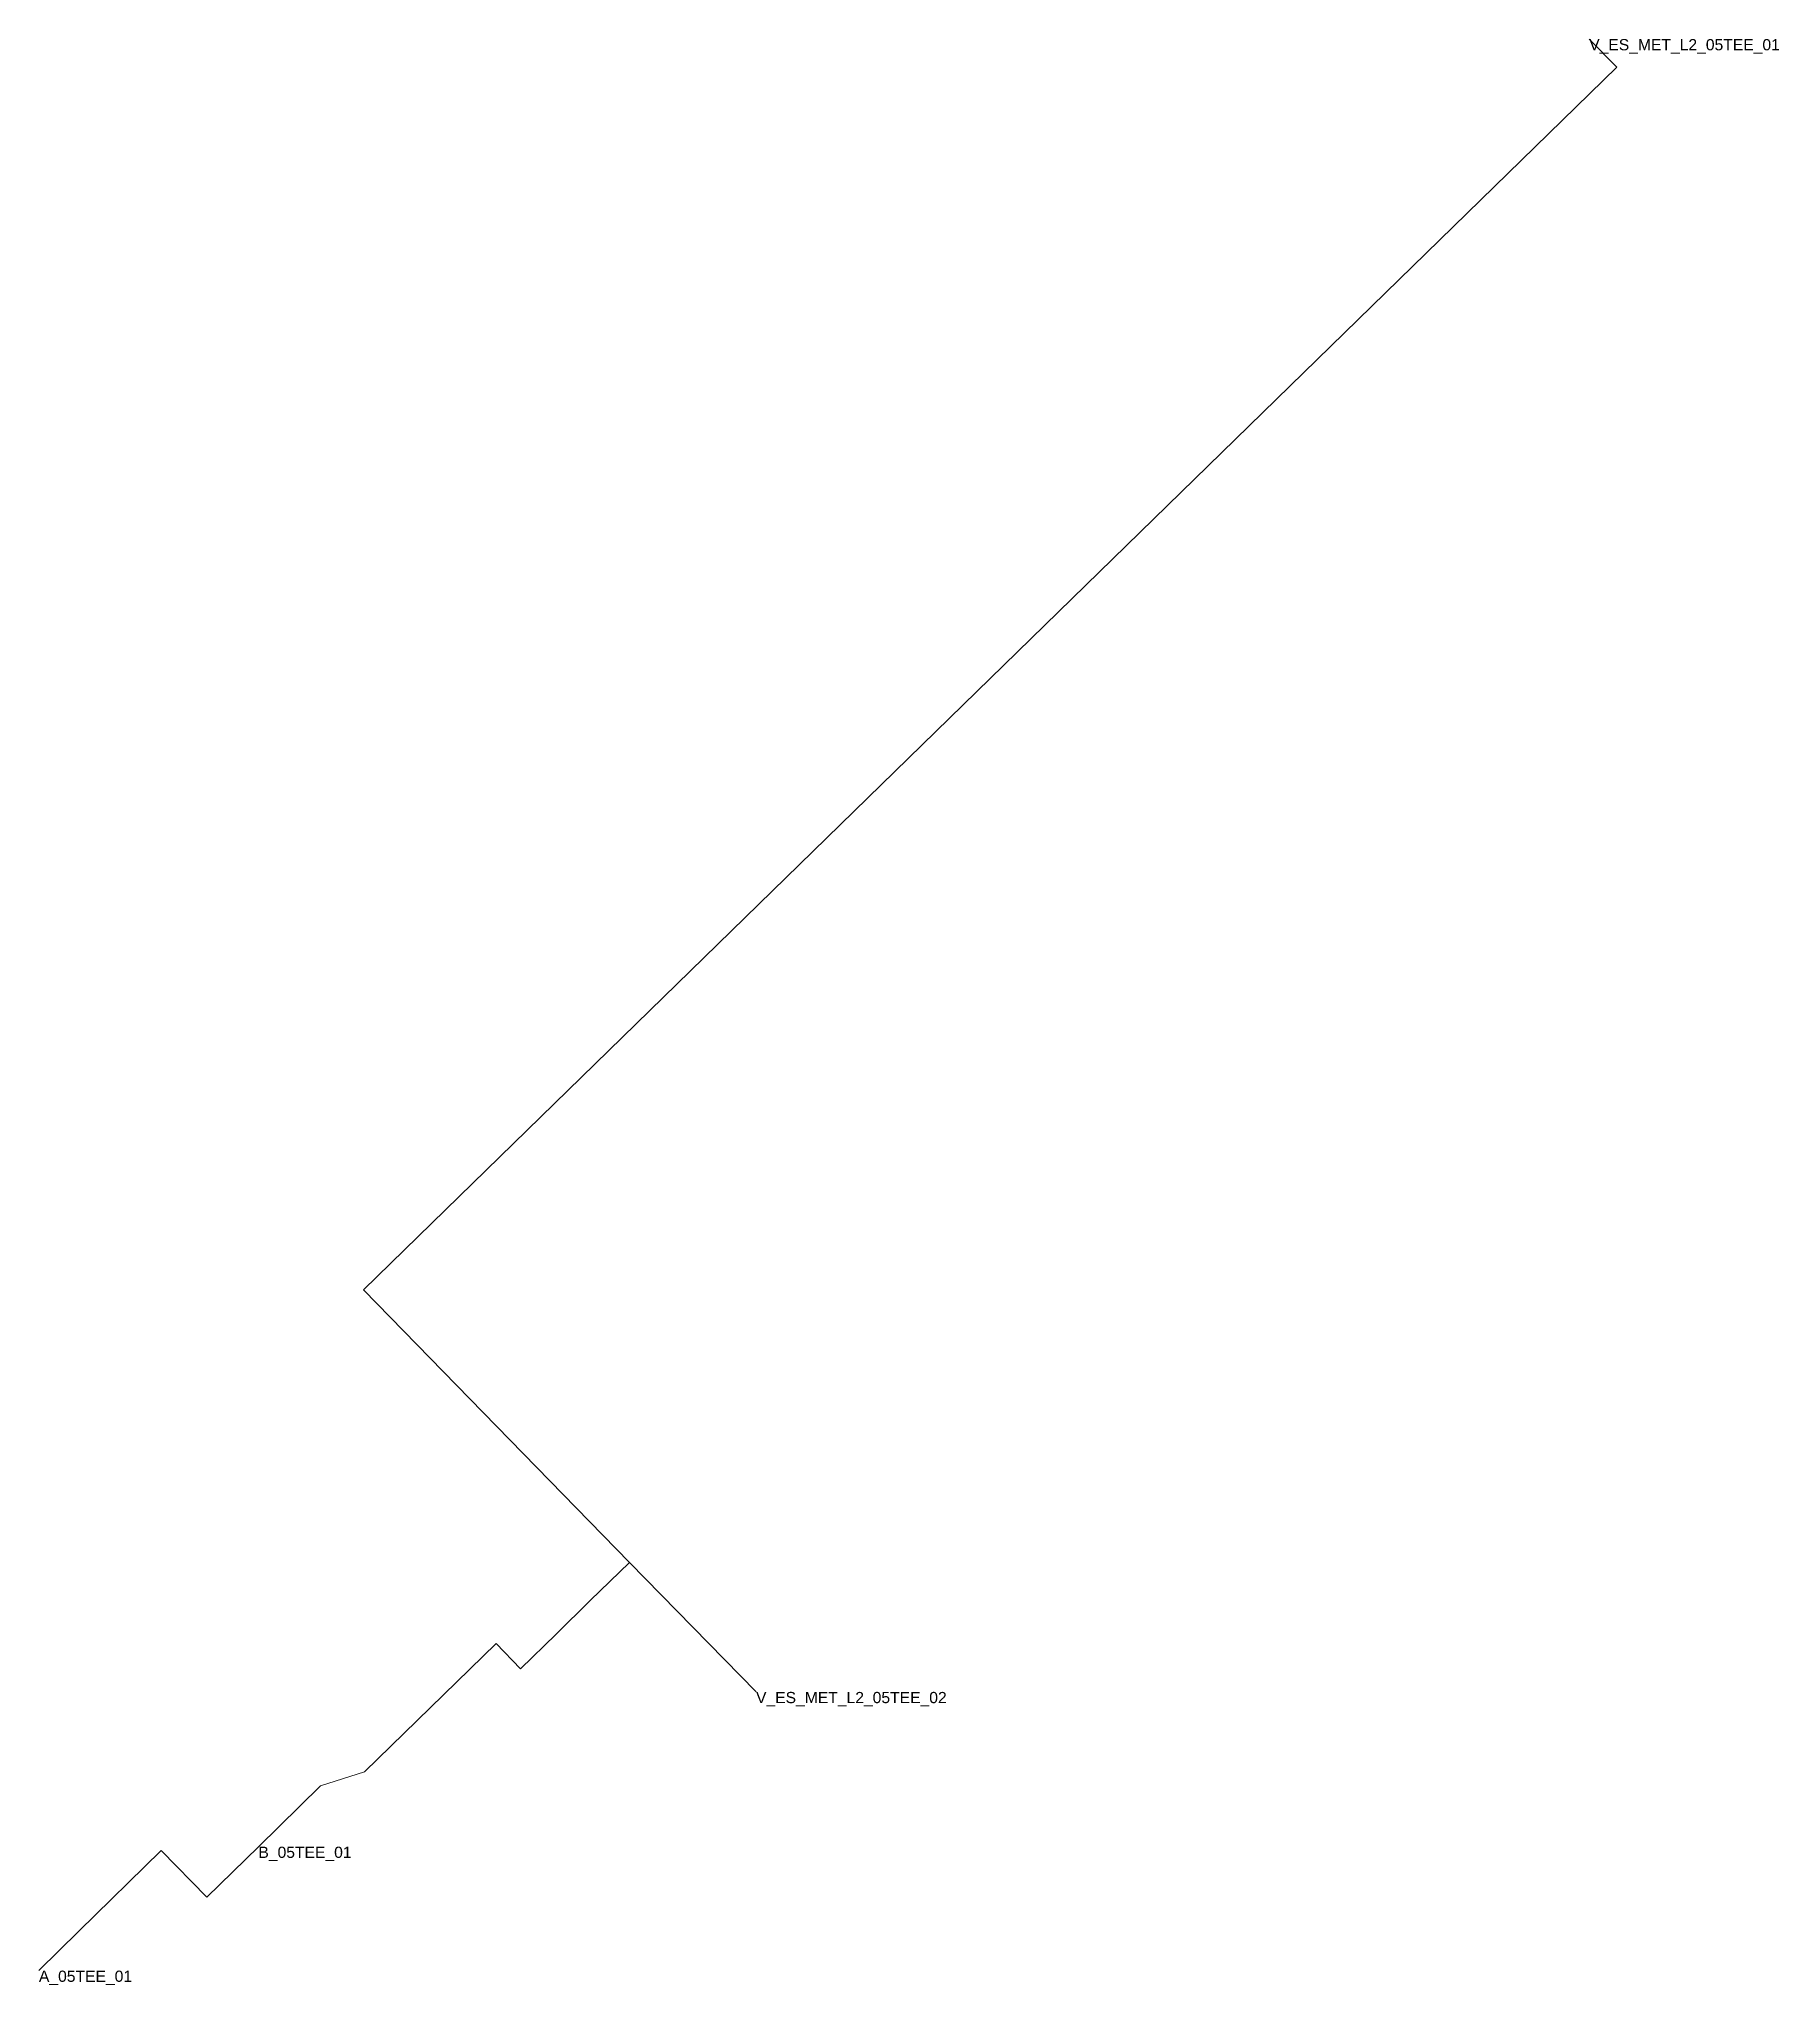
# Model space of a CAD drawing. Header units: metres. Extents: x 431029.3 to 431106.9, y 4582875.3 to 4582962.1.
import ezdxf
from ezdxf.enums import TextEntityAlignment as Align

# ---------------------------------------------------------------- set-up
doc = ezdxf.new("R2010")
doc.units = ezdxf.units.M
doc.header["$MEASUREMENT"] = 0
for name, color, linetype, lineweight, true_color in [('01_A_AccesTren_t', 40, 'Continuous', 0, 0xffd600), ('01_C_AccesExt_t', 251, 'Continuous', 0, 0x646464), ('01_I_Ascensor_l', 251, 'Continuous', 0, 0x646464), ('01_I_BarreraTarifaria_t', 251, 'Continuous', 0, 0x646464), ('01_I_Horitzontal_l', 251, 'Continuous', 0, 0x646464)]:
    doc.layers.add(name, color=color, linetype=linetype, lineweight=lineweight, true_color=true_color)
doc.styles.add('Style-Arial', font='arial.ttf')

msp = doc.modelspace()

# ---------------------------------------------------------------- linework, layer by layer
at = {"layer": '01_I_Ascensor_l'}
for p, q in [((431052.386316, 4582890.922615, -10), (431053.903329, 4582892.420106, -20)), ((431031.097182, 4582877.672756, -10), (431029.316666, 4582875.906767))]:
    msp.add_line(p, q, dxfattribs=at)
at = {"layer": '01_I_Horitzontal_l'}
for p, q in [((431053.903329, 4582892.420106, -20), (431055.653897, 4582894.106776, -20)), ((431055.653897, 4582894.106776, -20), (431061.299073, 4582888.338451, -20))]:
    msp.add_line(p, q, dxfattribs=at)
at = {"layer": '01_I_Horitzontal_l', "flags": 128}
for points, elevation in [([(431055.653897, 4582894.106776), (431043.785569, 4582906.271507), (431099.685934, 4582960.80982), (431098.458038, 4582962.066221)], -20), ([(431039.105511, 4582881.435969), (431041.881495, 4582884.147979), (431043.841343, 4582884.776252), (431049.705604, 4582890.495442), (431050.798654, 4582889.374666), (431052.386316, 4582890.922615)], -10), ([(431031.097182, 4582877.672756), (431034.768691, 4582881.259655), (431036.798421, 4582879.182046), (431039.105511, 4582881.435969)], -10)]:
    msp.add_lwpolyline(points, dxfattribs=dict(at, elevation=elevation))

# ---------------------------------------------------------------- texts
at = {"layer": '01_A_AccesTren_t', "style": 'Style-Arial'}
for s, p in [('V_ES_MET_L2_05TEE_01', (431098.458038, 4582962.066221, -20)), ('V_ES_MET_L2_05TEE_02', (431061.299073, 4582888.338451, -20))]:
    msp.add_text(s, height=0.5, dxfattribs=at).set_placement(p, align=Align.TOP_LEFT)
at = {"layer": '01_C_AccesExt_t', "style": 'Style-Arial'}
msp.add_text('A_05TEE_01', height=0.5, dxfattribs=at).set_placement((431029.316666, 4582875.906767), align=Align.TOP_LEFT)
at = {"layer": '01_I_BarreraTarifaria_t', "style": 'Style-Arial'}
msp.add_text('B_05TEE_01', height=0.5, dxfattribs=at).set_placement((431039.105511, 4582881.435969, -10), align=Align.TOP_LEFT)

doc.saveas('drawing.dxf')
